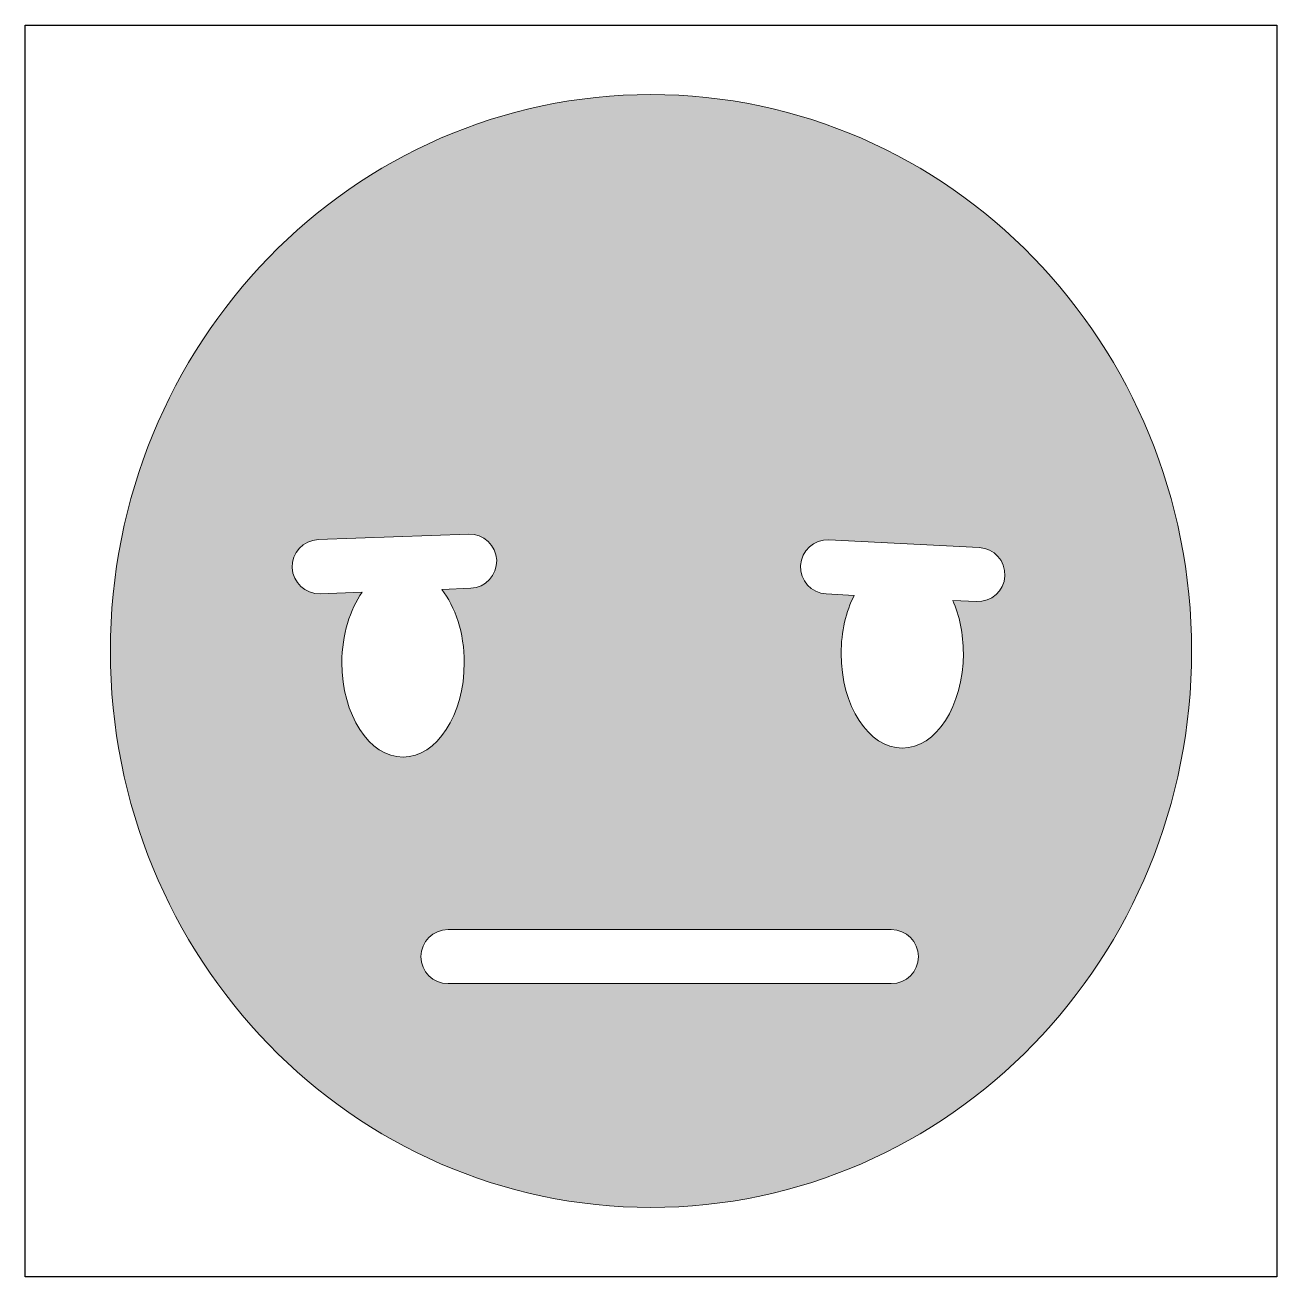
# Model space of a CAD drawing. Header units: inches. Extents: x 0 to 114, y 0 to 114.
import ezdxf

# ---------------------------------------------------------------- set-up
doc = ezdxf.new("R2010")
doc.units = ezdxf.units.IN
doc.header["$MEASUREMENT"] = 0
doc.layers.add('Image Background', color=7, linetype='Continuous')
doc.layers.add('Layer 1', color=7, linetype='Continuous')
picture_1 = doc.add_image_def('image1.png', size_in_pixel=(1350, 1350))

msp = doc.modelspace()

# ---------------------------------------------------------------- hatches: boundary and pattern name
at = {"layer": 'Layer 1', "true_color": 0xf1cb15}
h = msp.add_hatch(color=40, dxfattribs=at)
h.dxf.hatch_style = 2
edge = h.paths.add_edge_path()
edge.add_spline(control_points=[(57.15, 6.35), (84.41, 6.35), (106.51, 29.09), (106.51, 57.15), (106.51, 85.21), (84.41, 107.95), (57.15, 107.95), (29.89, 107.95), (7.79, 85.21), (7.79, 57.15), (7.79, 29.09), (29.89, 6.35), (57.15, 6.35)], knot_values=[0, 0, 0, 0, 1, 1, 1, 2, 2, 2, 3, 3, 3, 4, 4, 4, 4], degree=3, periodic=1)
edge = h.paths.add_edge_path()
edge.add_spline(control_points=[(70.8, 64.95), (70.87, 66.31), (72.03, 67.36), (73.39, 67.29), (73.39, 67.29), (87.12, 66.59), (87.12, 66.59), (88.48, 66.52), (89.53, 65.37), (89.46, 64), (89.39, 62.64), (88.23, 61.6), (86.87, 61.66), (86.87, 61.66), (84.7, 61.77), (84.7, 61.77), (85.31, 60.39), (85.67, 58.72), (85.67, 56.91), (85.67, 52.15), (83.17, 48.28), (80.09, 48.28), (77.01, 48.28), (74.51, 52.15), (74.51, 56.91), (74.51, 58.92), (74.95, 60.77), (75.7, 62.23), (75.7, 62.23), (73.14, 62.36), (73.14, 62.36), (71.78, 62.43), (70.73, 63.59), (70.8, 64.95)], knot_values=[0, 0, 0, 0, 1, 1, 1, 2, 2, 2, 3, 3, 3, 4, 4, 4, 5, 5, 5, 6, 6, 6, 7, 7, 7, 8, 8, 8, 9, 9, 9, 10, 10, 10, 11, 11, 11, 11], degree=3, periodic=1)
edge = h.paths.add_edge_path()
edge.add_spline(control_points=[(79.09, 31.71), (80.46, 31.71), (81.56, 30.61), (81.56, 29.25), (81.56, 27.88), (80.46, 26.78), (79.09, 26.78), (79.09, 26.78), (38.62, 26.78), (38.62, 26.78), (37.25, 26.78), (36.15, 27.88), (36.15, 29.25), (36.15, 30.61), (37.25, 31.71), (38.62, 31.71), (38.62, 31.71), (79.09, 31.71), (79.09, 31.71)], knot_values=[0, 0, 0, 0, 1, 1, 1, 2, 2, 2, 3, 3, 3, 4, 4, 4, 5, 5, 5, 6, 6, 6, 6], degree=3, periodic=1)
edge = h.paths.add_edge_path()
edge.add_spline(control_points=[(26.77, 67.32), (26.77, 67.32), (40.51, 67.81), (40.51, 67.81), (41.87, 67.86), (43.01, 66.79), (43.06, 65.43), (43.11, 64.07), (42.05, 62.93), (40.69, 62.88), (40.69, 62.88), (38.04, 62.78), (38.04, 62.78), (39.29, 61.2), (40.1, 58.79), (40.1, 56.09), (40.1, 51.32), (37.6, 47.46), (34.51, 47.46), (31.43, 47.46), (28.93, 51.32), (28.93, 56.09), (28.93, 58.65), (29.65, 60.94), (30.79, 62.52), (30.79, 62.52), (26.95, 62.38), (26.95, 62.38), (25.59, 62.33), (24.44, 63.4), (24.39, 64.76), (24.34, 66.12), (25.41, 67.27), (26.77, 67.32)], knot_values=[0, 0, 0, 0, 1, 1, 1, 2, 2, 2, 3, 3, 3, 4, 4, 4, 5, 5, 5, 6, 6, 6, 7, 7, 7, 8, 8, 8, 9, 9, 9, 10, 10, 10, 11, 11, 11, 11], degree=3, periodic=1)

# ---------------------------------------------------------------- linework, layer by layer
at = {"layer": 'Layer 1', "lineweight": 0}
for points, knots in [([(57.15, 6.35), (84.41, 6.35), (106.51, 29.09), (106.51, 57.15), (106.51, 85.21), (84.41, 107.95), (57.15, 107.95), (29.89, 107.95), (7.79, 85.21), (7.79, 57.15), (7.79, 29.09), (29.89, 6.35), (57.15, 6.35)], [0, 0, 0, 0, 1, 1, 1, 2, 2, 2, 3, 3, 3, 4, 4, 4, 4]), ([(26.77, 67.32), (26.77, 67.32), (40.51, 67.81), (40.51, 67.81), (41.87, 67.86), (43.01, 66.79), (43.06, 65.43), (43.11, 64.07), (42.05, 62.93), (40.69, 62.88), (40.69, 62.88), (38.04, 62.78), (38.04, 62.78), (39.29, 61.2), (40.1, 58.79), (40.1, 56.09), (40.1, 51.32), (37.6, 47.46), (34.51, 47.46), (31.43, 47.46), (28.93, 51.32), (28.93, 56.09), (28.93, 58.65), (29.65, 60.94), (30.79, 62.52), (30.79, 62.52), (26.95, 62.38), (26.95, 62.38), (25.59, 62.33), (24.44, 63.4), (24.39, 64.76), (24.34, 66.12), (25.41, 67.27), (26.77, 67.32)], [0, 0, 0, 0, 1, 1, 1, 2, 2, 2, 3, 3, 3, 4, 4, 4, 5, 5, 5, 6, 6, 6, 7, 7, 7, 8, 8, 8, 9, 9, 9, 10, 10, 10, 11, 11, 11, 11]), ([(70.8, 64.95), (70.87, 66.31), (72.03, 67.36), (73.39, 67.29), (73.39, 67.29), (87.12, 66.59), (87.12, 66.59), (88.48, 66.52), (89.53, 65.37), (89.46, 64), (89.39, 62.64), (88.23, 61.6), (86.87, 61.66), (86.87, 61.66), (84.7, 61.77), (84.7, 61.77), (85.31, 60.39), (85.67, 58.72), (85.67, 56.91), (85.67, 52.15), (83.17, 48.28), (80.09, 48.28), (77.01, 48.28), (74.51, 52.15), (74.51, 56.91), (74.51, 58.92), (74.95, 60.77), (75.7, 62.23), (75.7, 62.23), (73.14, 62.36), (73.14, 62.36), (71.78, 62.43), (70.73, 63.59), (70.8, 64.95)], [0, 0, 0, 0, 1, 1, 1, 2, 2, 2, 3, 3, 3, 4, 4, 4, 5, 5, 5, 6, 6, 6, 7, 7, 7, 8, 8, 8, 9, 9, 9, 10, 10, 10, 11, 11, 11, 11]), ([(79.09, 31.71), (80.46, 31.71), (81.56, 30.61), (81.56, 29.25), (81.56, 27.88), (80.46, 26.78), (79.09, 26.78), (79.09, 26.78), (38.62, 26.78), (38.62, 26.78), (37.25, 26.78), (36.15, 27.88), (36.15, 29.25), (36.15, 30.61), (37.25, 31.71), (38.62, 31.71), (38.62, 31.71), (79.09, 31.71), (79.09, 31.71)], [0, 0, 0, 0, 1, 1, 1, 2, 2, 2, 3, 3, 3, 4, 4, 4, 5, 5, 5, 6, 6, 6, 6])]:
    msp.add_open_spline(points, degree=3, knots=knots, dxfattribs=at)

# ---------------------------------------------------------------- pictures from other files: only their frames are drawn
at = {"layer": 'Image Background'}
image = msp.add_image(picture_1, insert=(0, 0), size_in_units=(114.3, 114.3), dxfattribs=at)

doc.saveas('drawing.dxf')
